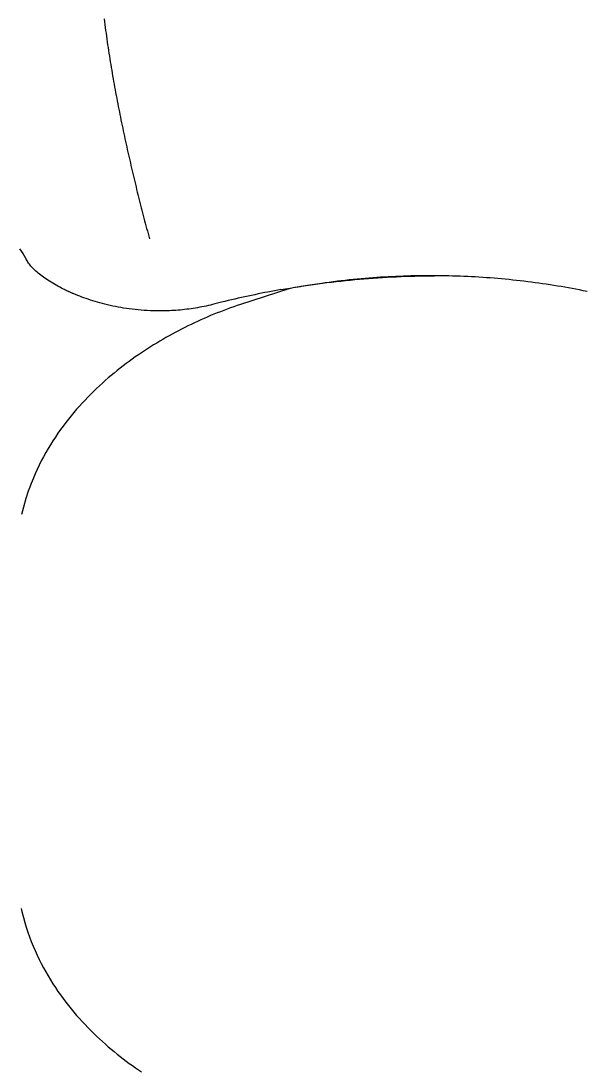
# Model space of a CAD drawing. Extents: x 528 to 612, y 649 to 778.
# Drawn here: x 544.29 to 559.57, y 685.6 to 713.94 of the extents above; entities that cross this region are included whole.
import ezdxf

# ---------------------------------------------------------------- set-up
doc = ezdxf.new("R2010")
doc.units = 0
doc.header["$MEASUREMENT"] = 0
doc.layers.add('1', color=4, linetype='Continuous')

# ---------------------------------------------------------------- blocks, each defined once
blk = doc.blocks.new('2010JETSETTER')
at = {"layer": '1', "color": 2, "linetype": 'Continuous'}
for points in [[(18.322, 43.65), (18.332, 43.572), (18.343, 43.494), (18.353, 43.416), (18.364, 43.338), (18.375, 43.26), (18.385, 43.182), (18.396, 43.105), (18.408, 43.027), (18.419, 42.95), (18.431, 42.873), (18.442, 42.796), (18.454, 42.719), (18.466, 42.642), (18.478, 42.566), (18.491, 42.489), (18.503, 42.413), (18.516, 42.337), (18.528, 42.26), (18.541, 42.185), (18.554, 42.109), (18.567, 42.033), (18.58, 41.957), (18.594, 41.882), (18.607, 41.807), (18.621, 41.732), (18.635, 41.657), (18.649, 41.582), (18.663, 41.507), (18.677, 41.433), (18.691, 41.359), (18.706, 41.286), (18.72, 41.212), (18.735, 41.139), (18.75, 41.066), (18.764, 40.993), (18.779, 40.919), (18.794, 40.846), (18.81, 40.773), (18.825, 40.7), (18.84, 40.628), (18.856, 40.555), (18.871, 40.482), (18.887, 40.41), (18.903, 40.337), (18.918, 40.265), (18.934, 40.192), (18.95, 40.12), (18.967, 40.048), (18.983, 39.976), (18.999, 39.904), (19.016, 39.832), (19.032, 39.76), (19.049, 39.688), (19.065, 39.616), (19.082, 39.545), (19.099, 39.473), (19.116, 39.402), (19.133, 39.33), (19.15, 39.259), (19.167, 39.188), (19.185, 39.117), (19.202, 39.046), (19.22, 38.975), (19.237, 38.904), (19.255, 38.833), (19.273, 38.763), (19.29, 38.692), (19.308, 38.622), (19.326, 38.552), (19.344, 38.481), (19.362, 38.411), (19.38, 38.341), (19.399, 38.271), (19.417, 38.201), (19.435, 38.132), (19.454, 38.062), (19.472, 37.992), (19.491, 37.923), (19.51, 37.854), (19.547, 37.715)], [(23.31, 36.364), (22.008, 35.94), (21.911, 35.908), (21.821, 35.877), (21.731, 35.845), (21.641, 35.812), (21.552, 35.779), (21.462, 35.744), (21.373, 35.709), (21.285, 35.673), (21.197, 35.637), (21.109, 35.6), (21.021, 35.562), (20.934, 35.523), (20.846, 35.483), (20.76, 35.443), (20.673, 35.402), (20.587, 35.36), (20.501, 35.317), (20.416, 35.274), (20.33, 35.23), (20.246, 35.185), (20.161, 35.139), (20.077, 35.093), (19.993, 35.045), (19.91, 34.997), (19.827, 34.949), (19.744, 34.899), (19.661, 34.848), (19.578, 34.796), (19.496, 34.744), (19.413, 34.69), (19.331, 34.635), (19.248, 34.579), (19.166, 34.522), (19.084, 34.464), (19.002, 34.404), (18.921, 34.344), (18.839, 34.282), (18.758, 34.219), (18.677, 34.155), (18.596, 34.089), (18.516, 34.023), (18.436, 33.955), (18.356, 33.885), (18.277, 33.814), (18.198, 33.742), (18.119, 33.669), (18.041, 33.594), (17.964, 33.517), (17.886, 33.439), (17.81, 33.359), (17.733, 33.278), (17.658, 33.195), (17.583, 33.109), (17.508, 33.023), (17.435, 32.934), (17.362, 32.843), (17.289, 32.751), (17.218, 32.657), (17.148, 32.56), (17.079, 32.462), (17.01, 32.361), (16.943, 32.259), (16.878, 32.154), (16.813, 32.048), (16.75, 31.939), (16.689, 31.828), (16.629, 31.714), (16.571, 31.599), (16.515, 31.483), (16.461, 31.364), (16.406, 31.235), (16.356, 31.109), (16.316, 31.007), (16.277, 30.899), (16.212, 30.699), (16.147, 30.469), (16.096, 30.269)], [(16.086, 19.632), (16.105, 19.549), (16.144, 19.394), (16.182, 19.26), (16.222, 19.127), (16.265, 18.997), (16.31, 18.869), (16.358, 18.743), (16.408, 18.619), (16.46, 18.497), (16.514, 18.378), (16.57, 18.26), (16.629, 18.145), (16.688, 18.032), (16.75, 17.921), (16.813, 17.812), (16.877, 17.705), (16.943, 17.601), (17.01, 17.498), (17.078, 17.397), (17.147, 17.299), (17.218, 17.203), (17.289, 17.108), (17.361, 17.016), (17.434, 16.925), (17.508, 16.836), (17.582, 16.749), (17.658, 16.664), (17.733, 16.581), (17.81, 16.499), (17.887, 16.419), (17.964, 16.341), (18.042, 16.264), (18.12, 16.189), (18.198, 16.116), (18.277, 16.043), (18.357, 15.973), (18.436, 15.903), (18.516, 15.835), (18.597, 15.769), (18.678, 15.703), (18.759, 15.639), (18.84, 15.576), (18.922, 15.514), (19.004, 15.453), (19.086, 15.394), (19.168, 15.335), (19.251, 15.278), (19.333, 15.222)]]:
    blk.add_lwpolyline(points, dxfattribs=at)
at = {"layer": '1', "color": 3, "linetype": 'Continuous'}
for points in [[(16.043, 37.443), (16.131, 37.312)], [(16.131, 37.312), (16.136, 37.305), (16.141, 37.297), (16.146, 37.289), (16.15, 37.282), (16.155, 37.274), (16.16, 37.266), (16.164, 37.258), (16.169, 37.25), (16.174, 37.243), (16.178, 37.235), (16.183, 37.227), (16.187, 37.219), (16.192, 37.211), (16.196, 37.203), (16.201, 37.195), (16.205, 37.187), (16.209, 37.179), (16.214, 37.171), (16.222, 37.155)], [(17.226, 36.354), (17.175, 36.379), (17.126, 36.405), (17.077, 36.431), (17.03, 36.457), (16.983, 36.484), (16.938, 36.51), (16.894, 36.537), (16.851, 36.564), (16.809, 36.592), (16.768, 36.619), (16.728, 36.646), (16.69, 36.674), (16.652, 36.701), (16.616, 36.729), (16.582, 36.757), (16.548, 36.784), (16.516, 36.812), (16.485, 36.839), (16.455, 36.867), (16.427, 36.894), (16.4, 36.921), (16.374, 36.948), (16.35, 36.975), (16.327, 37.002), (16.306, 37.028), (16.287, 37.054), (16.268, 37.08), (16.252, 37.105), (16.222, 37.155)], [(23.097, 36.34), (23.221, 36.361), (23.345, 36.383), (23.469, 36.403), (23.593, 36.423), (23.717, 36.442), (23.841, 36.46), (23.966, 36.478), (24.09, 36.496), (24.215, 36.512), (24.339, 36.528), (24.464, 36.543), (24.589, 36.558), (24.713, 36.572), (24.838, 36.585), (24.963, 36.598), (25.088, 36.61), (25.213, 36.621), (25.337, 36.632), (25.462, 36.642), (25.587, 36.651), (25.712, 36.66), (25.837, 36.668), (25.962, 36.676), (26.087, 36.683), (26.212, 36.689), (26.337, 36.694), (26.462, 36.699), (26.587, 36.703), (26.712, 36.707), (26.837, 36.71), (26.962, 36.712), (27.087, 36.714), (27.212, 36.715), (27.241, 36.715)], [(31.357, 36.29), (31.257, 36.31), (31.158, 36.33), (31.058, 36.349), (30.958, 36.367), (30.859, 36.386), (30.759, 36.403), (30.659, 36.42), (30.559, 36.437), (30.459, 36.453), (30.359, 36.469), (30.259, 36.484), (30.158, 36.499), (30.058, 36.513), (29.957, 36.527), (29.857, 36.54), (29.756, 36.553), (29.655, 36.565), (29.555, 36.577), (29.454, 36.589), (29.353, 36.599), (29.252, 36.61), (29.151, 36.62), (29.049, 36.629), (28.948, 36.638), (28.847, 36.647), (28.745, 36.655), (28.644, 36.662), (28.542, 36.669), (28.441, 36.675), (28.339, 36.682), (28.238, 36.687), (28.136, 36.692), (28.034, 36.697), (27.932, 36.701), (27.83, 36.704), (27.729, 36.707), (27.627, 36.71), (27.525, 36.712), (27.423, 36.714), (27.32, 36.715), (27.218, 36.715), (27.116, 36.715), (27.014, 36.715), (26.912, 36.714), (26.81, 36.713), (26.707, 36.711), (26.605, 36.709), (26.503, 36.706), (26.4, 36.702), (26.298, 36.698), (26.196, 36.694), (26.093, 36.689), (25.991, 36.684), (25.888, 36.678), (25.785, 36.672), (25.681, 36.665), (25.576, 36.657), (25.472, 36.649), (25.366, 36.64), (25.261, 36.631), (25.155, 36.621), (25.048, 36.611), (24.941, 36.6), (24.833, 36.588), (24.726, 36.576), (24.619, 36.564), (24.509, 36.55), (24.396, 36.535), (24.292, 36.522), (24.196, 36.508), (24.068, 36.49), (23.876, 36.46), (23.632, 36.421)], [(17.504, 36.227), (17.49, 36.233), (17.475, 36.239), (17.461, 36.245), (17.446, 36.251), (17.432, 36.257), (17.418, 36.264), (17.404, 36.27), (17.39, 36.276), (17.376, 36.283), (17.362, 36.289), (17.348, 36.295), (17.334, 36.302), (17.32, 36.308), (17.307, 36.314), (17.293, 36.321), (17.28, 36.327), (17.266, 36.334), (17.253, 36.34), (17.226, 36.354)], [(23.097, 36.34), (23.01, 36.324), (22.923, 36.308), (22.835, 36.292), (22.747, 36.275), (22.659, 36.258), (22.571, 36.24), (22.482, 36.222), (22.393, 36.203), (22.303, 36.185), (22.214, 36.165), (22.124, 36.146), (22.034, 36.126), (21.944, 36.105), (21.854, 36.085), (21.764, 36.063), (21.674, 36.042), (21.583, 36.02), (21.493, 35.998), (21.312, 35.952)], [(23.624, 36.419), (23.56, 36.408), (23.492, 36.397), (23.425, 36.385), (23.357, 36.372), (23.31, 36.364)], [(19.574, 35.768), (19.489, 35.772), (19.406, 35.777), (19.323, 35.783), (19.242, 35.79), (19.162, 35.799), (19.082, 35.808), (19.004, 35.818), (18.926, 35.829), (18.85, 35.841), (18.775, 35.854), (18.701, 35.868), (18.627, 35.882), (18.555, 35.897), (18.484, 35.913), (18.415, 35.929), (18.346, 35.946), (18.278, 35.964), (18.212, 35.982), (18.147, 36), (18.083, 36.019), (18.02, 36.038), (17.958, 36.058), (17.898, 36.078), (17.838, 36.099), (17.78, 36.119), (17.723, 36.14), (17.667, 36.162), (17.611, 36.183), (17.504, 36.227)], [(21.312, 35.952), (21.253, 35.937), (21.195, 35.923), (21.137, 35.91), (21.079, 35.897), (21.02, 35.885), (20.962, 35.873), (20.904, 35.862), (20.845, 35.851), (20.787, 35.842), (20.728, 35.832), (20.67, 35.824), (20.612, 35.816), (20.553, 35.808), (20.495, 35.801), (20.436, 35.795), (20.378, 35.789), (20.32, 35.784), (20.262, 35.779), (20.203, 35.775), (20.145, 35.772), (20.087, 35.769), (20.029, 35.767), (19.971, 35.765), (19.913, 35.764), (19.856, 35.763), (19.799, 35.763), (19.742, 35.763), (19.685, 35.764), (19.574, 35.768)]]:
    blk.add_lwpolyline(points, dxfattribs=at)

msp = doc.modelspace()

# ---------------------------------------------------------------- block references
at = {"layer": '1'}
msp.add_blockref('2010JETSETTER', (528.213, 670.352), dxfattribs=at)

doc.saveas('drawing.dxf')
